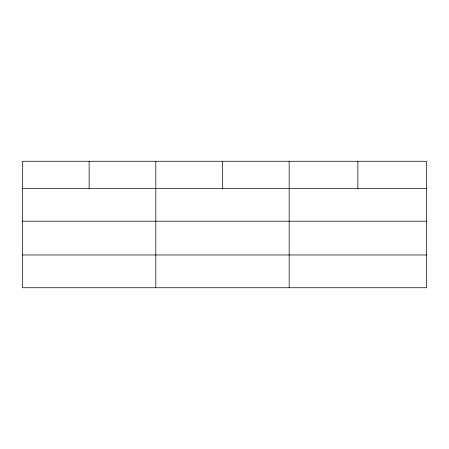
<?xml version="1.0" encoding="UTF-8"?>
<svg xmlns="http://www.w3.org/2000/svg" width="449" height="449" viewBox="0 0 449 449"><rect width="100%" height="100%" fill="white"/><g stroke="black" fill="none" stroke-linecap="round" stroke-linejoin="round"><path stroke-width="0.67" d="M426.55 221.183L426.55 161.253L22.45 161.253L22.45 287.747L426.55 287.747L426.55 221.183L22.45 221.183M22.45 188.4L426.55 188.4M22.45 254.965L426.55 254.965M357.853 161.253L357.853 188.4M289.156 161.253L289.156 287.747M222.48 161.253L222.48 188.4M155.803 161.253L155.803 287.747M89.127 161.253L89.127 188.4"/></g></svg>
